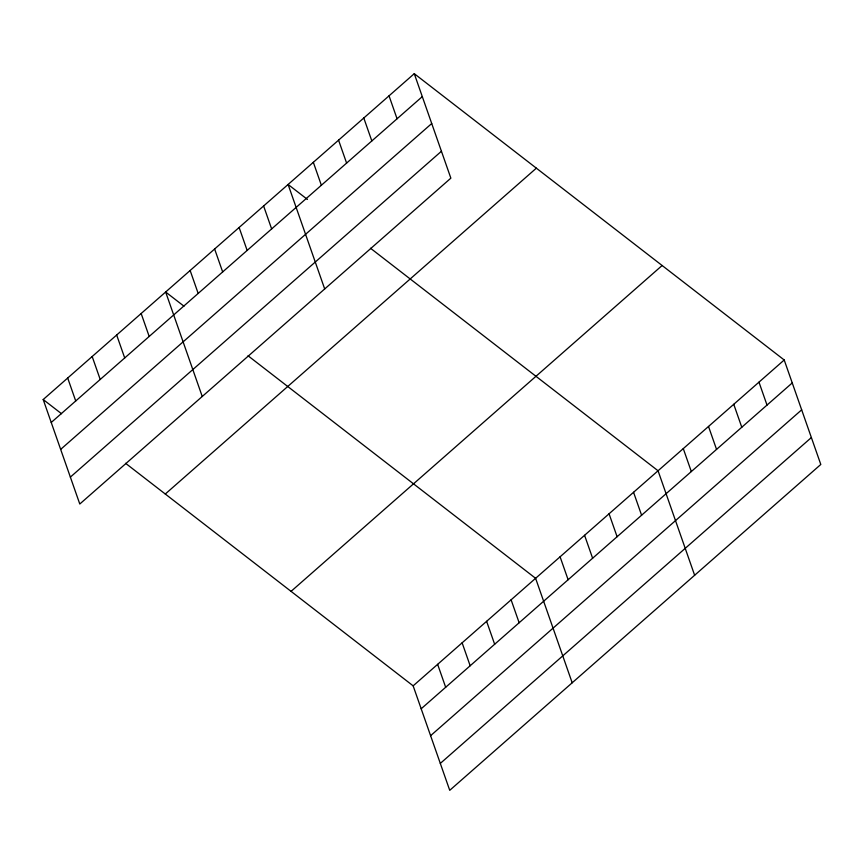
<?xml version="1.0" encoding="UTF-8"?>
<svg xmlns="http://www.w3.org/2000/svg" width="864" height="864" viewBox="0 0 864 864"><rect width="100%" height="100%" fill="white"/><g stroke="black" fill="none" stroke-linecap="round" stroke-linejoin="round"><path stroke-width="1.3" d="M414.266 73.678L450.857 178.157L79.79 504.014L43.2 399.535L414.266 73.678L784.21 359.986L820.8 464.465L449.734 790.322L413.143 685.843L125.604 463.309M51.235 422.474L422.302 96.617M60.653 449.388L431.719 123.53M70.362 477.112L441.428 151.254M165.283 494.024L536.35 168.167M291.06 591.365L662.126 265.507M413.143 685.843L784.21 359.986M421.178 708.782L792.245 382.925M430.607 735.685L801.673 409.828M440.316 763.409L811.382 437.551M307.433 199.433L288.101 184.475L324.691 288.943M370.505 248.249L658.055 470.772L694.634 575.251M183.967 306.18L165.65 292.01L202.241 396.479M248.054 355.784L535.604 578.308L572.184 682.787M43.2 399.535L61.517 413.716M758.981 382.147L767.016 405.086M733.752 404.298L741.776 427.237M708.512 426.46L716.548 449.399M683.284 448.621L691.319 471.56M633.56 492.286L641.596 515.225M609.066 513.788L617.101 536.728M584.582 535.302L592.618 558.23M560.088 556.805L568.123 579.744M389.038 95.839L397.062 118.778M363.798 118.001L371.833 140.94M511.11 599.821L519.145 622.76M338.569 140.162L346.604 163.091M486.616 621.324L494.651 644.263M313.34 162.313L321.365 185.252M462.132 642.827L470.156 665.766M437.638 664.34L445.673 687.28M263.617 205.978L271.642 228.917M239.123 227.491L247.158 250.43M214.628 248.994L222.664 271.933M190.145 270.497L198.18 293.436M141.156 313.513L149.191 336.452M116.672 335.016L124.708 357.955M92.178 356.53L100.213 379.469M67.694 378.032L75.719 400.972"/></g></svg>
